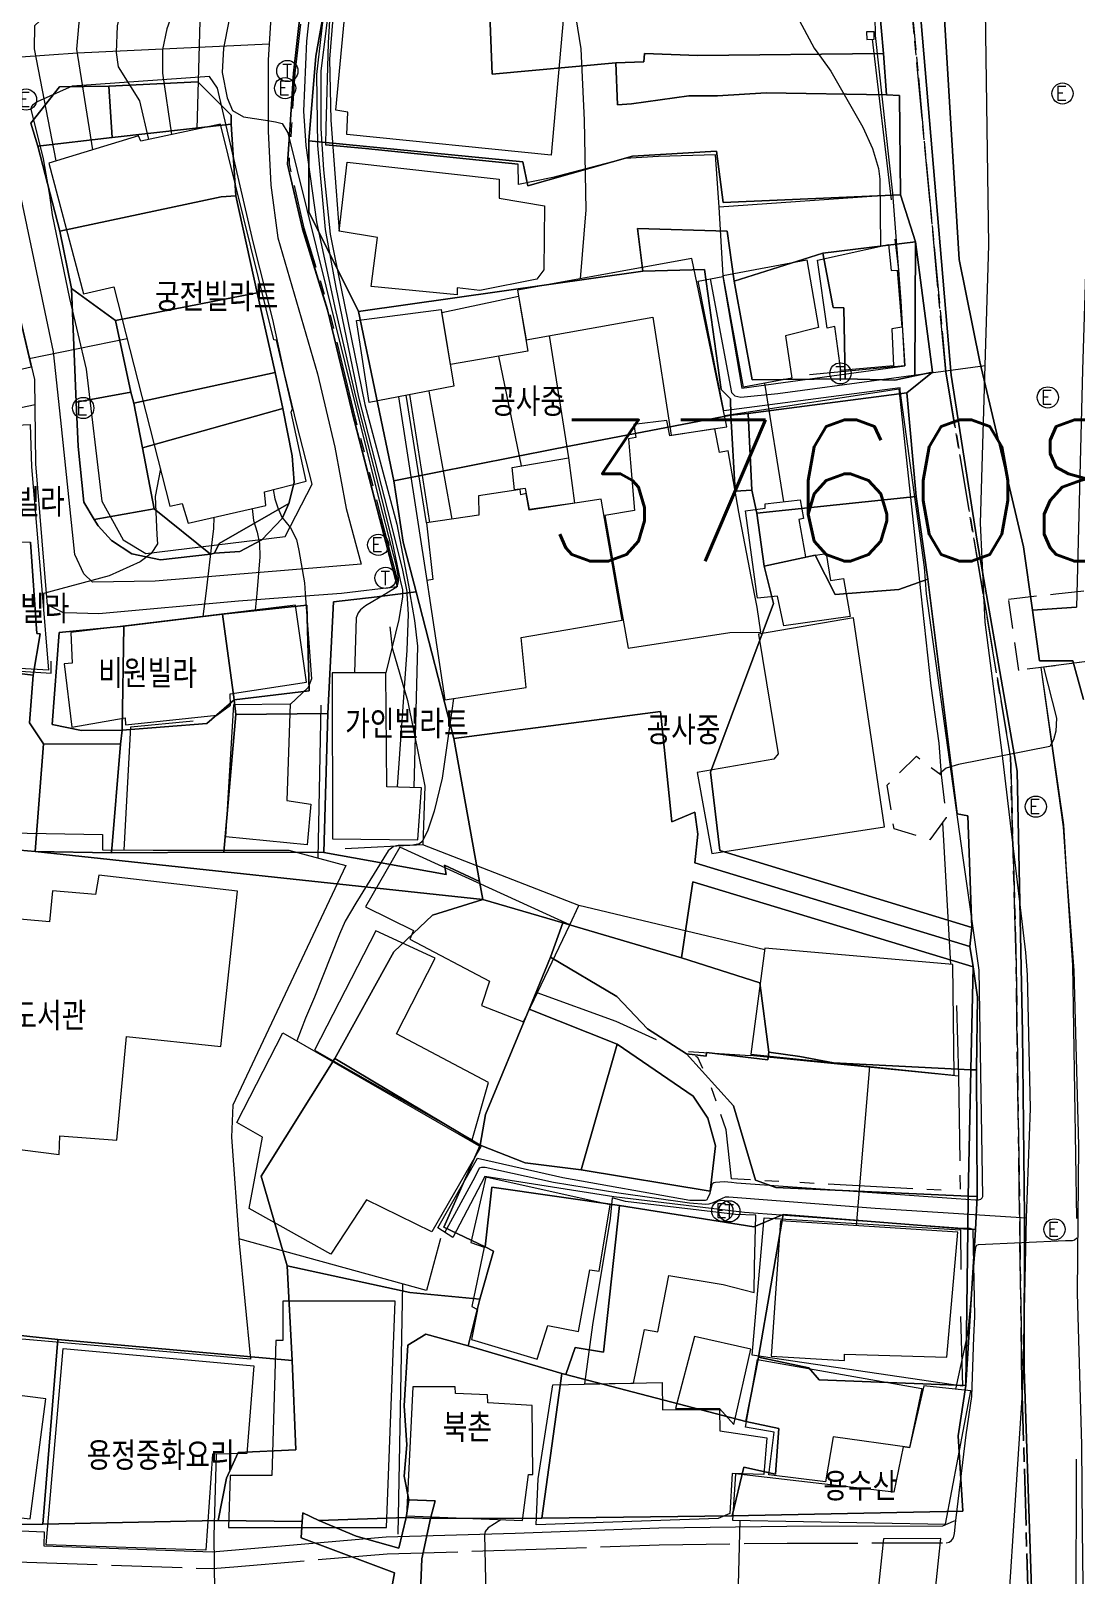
# Model space of a CAD drawing. Header units: feet. Extents: x 197796 to 199821, y 552499 to 555392.
# Drawn here: x 198984.2 to 199058.2, y 553313.8 to 553423 of the extents above; entities that cross this region are included whole.
import ezdxf

# ---------------------------------------------------------------- set-up
doc = ezdxf.new("R2010")
doc.units = ezdxf.units.FT
doc.header["$MEASUREMENT"] = 0
for name, pattern in [('ANYANG1', [11.5, 6, -1, 1, -1.5, 1, -1]), ('ANYANG2', [6, 5, -1]), ('ANYANG3', [3, 2, -1]), ('JEON', [12, 4, -0.5, 1, -0.5, 4, -0.5, 1, -0.5])]:
    doc.linetypes.add(name, pattern=pattern)
for name, color, linetype in [('AA200', 7, 'CONTINUOUS'), ('AAA001', 7, 'CONTINUOUS'), ('AAA002', 7, 'CONTINUOUS'), ('AAA004', 7, 'ANYANG3'), ('AAA008', 7, 'CONTINUOUS'), ('AAC001', 7, 'CONTINUOUS'), ('AAC006', 7, 'ANYANG1'), ('AD002', 7, 'CONTINUOUS'), ('AD0022', 1, 'CONTINUOUS'), ('AE001', 1, 'ANYANG2'), ('AE130', 42, 'CONTINUOUS'), ('AZ0202', 7, 'CONTINUOUS'), ('AZ0203', 7, 'CONTINUOUS'), ('AZ0801', 7, 'CONTINUOUS'), ('CAA001', 7, 'CONTINUOUS'), ('CAA002', 30, 'CONTINUOUS'), ('EA0018', 7, 'JEON'), ('EA0118', 7, 'JEON'), ('wipco_image', 2, 'CONTINUOUS'), ('wipco_지적', 20, 'CONTINUOUS'), ('ZC002', 7, 'CONTINUOUS'), ('ZC500', 7, 'CONTINUOUS'), ('ZC601', 7, 'CONTINUOUS')]:
    doc.layers.add(name, color=color, linetype=linetype)
doc.styles.add('GHS', font='ROMANS', dxfattribs={"bigfont": 'NGSW.shx'})
doc.styles.add('NGSW', font='ROMANS.shx', dxfattribs={"bigfont": 'NGSW.shx'})
picture_1 = doc.add_image_def('image1.jpg', size_in_pixel=(8269, 5907))

# ---------------------------------------------------------------- blocks, each defined once
blk = doc.blocks.new('AZ0203')
at = {"layer": 'AZ0203'}
blk.add_circle((0, 0), 0.75, dxfattribs=at)
at = {"layer": 'AZ0203', "style": 'GHS'}
blk.add_text('T', height=1, dxfattribs=at).set_placement((-0.36, -0.52))
blk = doc.blocks.new('AZ0202')
at = {"layer": 'AZ0202'}
blk.add_circle((0, 0), 0.75, dxfattribs=at)
at = {"layer": 'AZ0202', "style": 'GHS'}
blk.add_text('E', height=1, dxfattribs=at).set_placement((-0.5, -0.48))

msp = doc.modelspace()

# ---------------------------------------------------------------- linework, layer by layer
at = {"layer": 'AA200', "color": 255, "flags": 128}
msp.add_lwpolyline([(199043.93, 553422.96), (199043.39, 553422.95), (199043.4, 553422.42), (199043.92, 553422.43)], close=True, dxfattribs=at)
at = {"layer": 'AAA001', "color": 255, "flags": 128}
for points in [[(199022.02, 553425.11), (199021.06, 553414.24), (199006.59, 553415.68), (199006.68, 553417.28), (199005.82, 553417.41), (199006.66, 553426.44)], [(199017.38, 553412.53), (199017.38, 553411.19), (199020.59, 553410.65), (199020.55, 553406.11), (199020.04, 553405.45), (199016.01, 553404.65), (199014.4, 553404.85), (199014.4, 553404.35), (199008.33, 553404.94), (199008.76, 553408.41), (199006.05, 553408.86), (199006.63, 553413.74)], [(199039.92, 553406.8), (199044.95, 553407.92), (199045.12, 553406.06), (199045.56, 553406.1), (199045.89, 553402.06), (199045.19, 553401.94), (199045.29, 553399.32), (199041.57, 553398.99), (199041.15, 553402.11), (199040.6, 553401.99)], [(199031.01, 553406.91), (199018.69, 553404.68), (199019.3, 553401.17), (199028.25, 553402.77), (199029.56, 553394.41), (199033.5, 553395.02)], [(199039.16, 553406.82), (199039.99, 553402.04), (199037.65, 553401.44), (199038.09, 553398.45), (199034.67, 553397.82), (199033.23, 553405.71)], [(199018.74, 553404.26), (199019.4, 553400.37), (199013.93, 553399.43), (199013.32, 553403.1)], [(198983.31, 553403.26), (198984.25, 553399.24), (198979.7, 553398.2), (198980.1, 553395.86), (198977, 553395.12), (198975.71, 553401.69)], [(199013.28, 553403.32), (199014.18, 553397.88), (199008.17, 553396.74), (199007.29, 553402.53)], [(199022.29, 553392.81), (199022.72, 553389.62), (199019.54, 553389.16), (199019.25, 553390.64), (199018.47, 553390.55), (199018.3, 553392.14)], [(199042.46, 553381.5), (199035.75, 553380.33), (199037.14, 553371.87), (199036.83, 553371.49), (199031.4, 553370.56), (199032.43, 553364.83), (199044.67, 553366.72)], [(198998.6, 553375.36), (199002.58, 553375.41), (199002.34, 553368.57), (199004.04, 553368.32), (199003.78, 553365.44), (198998.03, 553366)], [(199016.12, 553354.06), (199019.1, 553352.91), (199022.38, 553359.78), (199010.35, 553365.28), (199007.93, 553361.04), (199011.31, 553359.38), (199011.05, 553358.77), (199016.69, 553355.8)], [(199015.47, 553344.56), (199016.63, 553348.63), (199010.12, 553352.07), (199012.86, 553357.42), (199008.65, 553359.35), (199004.3, 553350.91)], [(199036.2, 553358.13), (199035.19, 553350.63), (199049.59, 553349.14), (199049.49, 553356.97)], [(199016.09, 553344.08), (199012.61, 553338.05), (199008, 553340.33), (199005.47, 553336.49), (198999.68, 553339.7), (199000.64, 553344.75), (198998.81, 553345.8), (199002.07, 553352.13)], [(199025.24, 553339.98), (199016.44, 553341.93), (199015.38, 553337.31), (199016.31, 553336.98), (199015.45, 553332.77), (199015.84, 553332.57), (199015.43, 553330.44), (199020.07, 553329.05), (199020.83, 553331.44), (199022.99, 553331), (199023.8, 553335.36), (199024.47, 553335.27)], [(199035.44, 553333.77), (199035.45, 553335.64), (199035.56, 553339.23), (199034.11, 553339.28), (199026.33, 553340.2), (199025.39, 553340.47), (199025.24, 553339.01), (199023.98, 553331.49), (199023.42, 553327.3), (199026.89, 553327.36), (199027.68, 553331.15), (199028.61, 553330.98), (199029.4, 553334.98), (199033.25, 553334.34)], [(199049.85, 553338.04), (199037.29, 553338.83), (199036.63, 553329.26), (199041.83, 553328.96), (199041.82, 553329.41), (199049.08, 553329.18)], [(199035.19, 553329.76), (199031.2, 553330.65), (199029.87, 553325.55), (199032.99, 553325.56), (199034, 553324.42)]]:
    msp.add_lwpolyline(points, close=True, dxfattribs=at)
for points in [[(199035.46, 553383.2), (199034.35, 553388.97), (199033.6, 553393.3), (199032.97, 553393.2), (199032.66, 553394.86), (199029.46, 553394.38), (199029.26, 553395.46), (199026.92, 553395.17), (199027.05, 553394.26), (199026.54, 553394.16), (199026.68, 553392.46), (199026.97, 553389.08), (199024.86, 553388.74), (199025.83, 553383.2)], [(199025.77, 553383.2), (199024.6, 553389.89), (199019.51, 553389.11), (199019.3, 553390.29), (199018.91, 553390.21), (199018.87, 553390.58), (199015.93, 553390.12), (199015.94, 553388.77), (199012.23, 553388.21), (199012.69, 553384.21), (199012.26, 553384.14), (199012.4, 553383.2)], [(199035.62, 553383.2), (199034.83, 553389.07), (199036.21, 553389.26), (199036.21, 553389.55), (199038.7, 553389.85), (199038.93, 553388.52), (199038.59, 553388.46), (199039.06, 553385.81), (199040.53, 553386.04), (199040.83, 553384.13), (199041.75, 553384.29), (199041.95, 553383.2)]]:
    msp.add_lwpolyline(points, dxfattribs=at)
at = {"layer": 'AAA001', "color": 255}
for points in [[(199012.4, 553383.2), (199013.54, 553375.69), (199019.29, 553376.57), (199018.93, 553380.1), (199026.1, 553381.33), (199025.77, 553383.2)], [(199025.83, 553383.2), (199026.51, 553379.34), (199033.71, 553380.46), (199035.9, 553380.48), (199035.64, 553382.25), (199035.46, 553383.2)], [(199041.95, 553383.2), (199042.24, 553381.58), (199037.54, 553380.93), (199037.09, 553383.03), (199035.66, 553382.89), (199035.62, 553383.2)]]:
    msp.add_lwpolyline(points, dxfattribs=at)
at = {"layer": 'AAA002', "color": 255, "flags": 128}
for points in [[(198997.65, 553416.43), (198992.02, 553415.21), (198991.85, 553415.59), (198985.51, 553413.67), (198987.96, 553404.41), (198990.1, 553404.92), (198994.07, 553389.4), (198994.95, 553389.59), (198995.36, 553388.2), (199000.86, 553389.45), (199000.77, 553390.41), (199003.73, 553391.17), (199002.65, 553396.04), (199002.75, 553396.28), (199001.62, 553401.15), (199001.43, 553401.17)], [(198987.06, 553380.47), (198987.15, 553378.28), (198986.6, 553378.24), (198987.13, 553373.77), (198990.91, 553374.42), (198990.94, 553373.92), (198997.4, 553374.61), (198998.36, 553375.31), (198998.33, 553376.13), (199003.75, 553376.94), (199002.96, 553382.39)], [(199005.58, 553365.86), (199011.62, 553365.78), (199011.88, 553369.47), (199009.43, 553369.55), (199009.35, 553377.61), (199005.56, 553377.61)]]:
    msp.add_lwpolyline(points, close=True, dxfattribs=at)
msp.add_lwpolyline([(198978.62, 553383.21), (198978.83, 553391.24), (198978.66, 553394.91), (198984.19, 553395.17), (198984.28, 553392.17), (198985.03, 553383.21)], dxfattribs=at)
at = {"layer": 'AAA002', "color": 255}
msp.add_lwpolyline([(198985.03, 553383.21), (198985.48, 553377.79), (198981.79, 553378), (198981.76, 553378.5), (198978.79, 553378.38), (198978.6, 553382.43), (198978.62, 553383.21)], dxfattribs=at)
at = {"layer": 'AAA004', "color": 255}
for points in [[(199059.12, 553383.2), (199059.71, 553378.49), (199054.17, 553377.78), (199053.44, 553382.81), (199056.79, 553383.2)], [(199056.79, 553383.2), (199059.09, 553383.45), (199059.12, 553383.2)]]:
    msp.add_lwpolyline(points, dxfattribs=at)
at = {"layer": 'AAA004', "color": 255, "flags": 128}
msp.add_lwpolyline([(199048.67, 553370.38), (199049.03, 553367.37), (199047.88, 553365.8), (199045.34, 553366.56), (199044.84, 553369.65), (199046.92, 553371.71)], close=True, dxfattribs=at)
at = {"layer": 'AAA008', "color": 255, "flags": 128}
for points in [[(198998.87, 553362.15), (198989.04, 553363.29), (198988.81, 553361.92), (198985.76, 553362.18), (198985.55, 553359.98), (198979.74, 553360.5), (198979.71, 553361.9), (198976.63, 553362.17), (198976.39, 553361.35), (198975.97, 553361.34), (198975.58, 553357.49), (198972.2, 553357.72), (198970.88, 553346.53), (198974.46, 553346.32), (198974.34, 553345.05), (198986.23, 553343.54), (198986.28, 553344.85), (198990.32, 553344.54), (198991.01, 553351.87), (198997.68, 553351.17)], [(199009.41, 553317.15), (199010.02, 553333.15), (199002.08, 553333.16), (199002.06, 553330.36), (199001.58, 553330.36), (199001.3, 553320.83), (198998.33, 553320.81), (198998.23, 553317.15)], [(198986.51, 553329.8), (199000.02, 553328.57), (198999.53, 553322.38), (198997.09, 553322.32), (198996.61, 553315.54), (198985.32, 553315.91)], [(199047.31, 553326.98), (199046.42, 553322.79), (199041.03, 553323.56), (199040.48, 553320.38), (199036.46, 553320.86), (199036.84, 553323.88), (199034.82, 553324.23), (199035.68, 553329.02)], [(198972.46, 553327.88), (198971.21, 553318.24), (198978.07, 553317.36), (198978.23, 553318.41), (198984.18, 553317.75), (198985.28, 553326.25)], [(199021.17, 553327.24), (199028.93, 553327.4), (199028.94, 553325.47), (199032.99, 553325.48), (199033.01, 553323.98), (199036.34, 553323.49), (199036.12, 553320.89), (199033.87, 553320.97), (199033.71, 553318.12), (199032.89, 553317.77), (199020.01, 553317.33), (199020.15, 553320.59)], [(199019.04, 553317.63), (199019.45, 553320.9), (199019.76, 553320.9), (199019.73, 553325.77), (199016.57, 553325.95), (199016.56, 553326.52), (199014.28, 553326.63), (199014.26, 553327.09), (199011.27, 553327.09), (199010.83, 553317.96)], [(199050.78, 553326.82), (199047.45, 553327.16), (199046.43, 553322.78), (199045.97, 553322.85), (199045.33, 553319.65), (199034.12, 553320.94), (199033.89, 553317.65), (199048.98, 553317.37)]]:
    msp.add_lwpolyline(points, close=True, dxfattribs=at)
at = {"layer": 'AAC001', "color": 255, "flags": 128}
for points in [[(199027.79, 553428.03), (199022.98, 553427.91), (199021.29, 553427.87), (199017.95, 553427.83), (199013.52, 553427.81), (199006.28, 553427.75), (199005.61, 553427.75), (199005.27, 553422.18), (199005.12, 553416.18), (199005.09, 553414.96)], [(199043.79, 553422.43), (199045.14, 553411.07)], [(199045.1, 553411.39), (199032.96, 553410.56), (199032.69, 553414.25), (199028.66, 553414.13), (199026.31, 553414), (199021.18, 553412.66), (199018.74, 553412.15), (199018.72, 553413.6), (199007.93, 553414.71), (199005.09, 553414.96)], [(199033.23, 553405.71), (199032.96, 553410.56)], [(199045.39, 553408.29), (199045.64, 553406.12), (199046.09, 553399.32), (199039.34, 553398.69)], [(199033.33, 553395.82), (199045.67, 553397.69), (199047.24, 553383.2)], [(198976.96, 553395), (198984.54, 553396.6)], [(199009.64, 553380.87), (199009.81, 553379.38), (199010.9, 553375.65), (199012.13, 553369.59), (199011.98, 553365.43), (199006.48, 553365.15)], [(198977.98, 553378.07), (198975.94, 553369.22), (198974.62, 553366.42), (198989.3, 553366.16), (198989.31, 553365.08), (198992.89, 553365.05), (198993.55, 553365.05), (198997.12, 553365.07), (199002.5, 553365.05), (199006.52, 553363.97), (198998.53, 553347.03), (198998.44, 553344.76), (198998.97, 553337.26), (198999.77, 553329.05), (198971.99, 553331.48)], [(199004.58, 553364.5), (199004.78, 553375.31)], [(198990.84, 553365.07), (198991.3, 553373.78), (198995.72, 553374.22)], [(199036.18, 553358), (199023.01, 553361.15), (199011.98, 553365.43)], [(199022.38, 553359.78), (199023.01, 553361.15)], [(199028.51, 553351.64), (199025.66, 553352.93), (199020.08, 553354.97)], [(199049.75, 553354.06), (199049.89, 553349.07), (199035.14, 553350.53)], [(199030.79, 553350.81), (199035.14, 553350.53)], [(199050.05, 553332.07), (199050.19, 553327.15), (199035.28, 553329.34), (199036.13, 553339.04), (199050.04, 553338.2), (199050.07, 553335.4)], [(199013.24, 553337.59), (199012.24, 553333.91), (198998.95, 553337.57)], [(199010.53, 553334.38), (199010.21, 553316.66)]]:
    msp.add_lwpolyline(points, dxfattribs=at)
at = {"layer": 'AAC001', "color": 255}
for points in [[(198977.9, 553383.21), (198977.98, 553378.07), (198985.67, 553377.58), (198985.67, 553378.42)], [(199047.24, 553383.2), (199047.95, 553376.68), (199048.51, 553372.64), (199048.67, 553370.38)], [(199075.19, 553200.71), (199073.11, 553209.99), (199070.62, 553220.25), (199068.19, 553231.14), (199065.72, 553240.75), (199063.19, 553250.35), (199061.04, 553259.06), (199058.8, 553267.82), (199058.74, 553269.88), (199058.72, 553275.41), (199058.7, 553284.33), (199058.66, 553292.66), (199058.62, 553301.35), (199058.77, 553309.29), (199058.67, 553316.98), (199058.63, 553322.99), (199058.31, 553333.73), (199058.41, 553344.16), (199058.09, 553356.55), (199057.55, 553363.65), (199057.35, 553366.86), (199055.75, 553377.98)]]:
    msp.add_lwpolyline(points, dxfattribs=at)
at = {"layer": 'AAC006', "color": 255, "flags": 128}
for points in [[(199010.23, 553384.03), (199009.06, 553388.51), (199007.07, 553396.19), (199005.35, 553403.31), (199003.59, 553409.06), (199002.53, 553413.61), (199002.54, 553413.96), (199002.71, 553416.37), (199002.95, 553420.03), (199003.44, 553424.42), (199003.62, 553426.26), (199005.28, 553430.44), (199007.4, 553436.35), (199007.42, 553436.67), (199007.46, 553437.9), (199007.54, 553441.07), (199007.61, 553443.84), (199007.5, 553449.22), (199007.1, 553449.65), (199005.97, 553450.73), (199003.35, 553453.21), (199002.44, 553454.21), (199001.33, 553455.54), (198999.8, 553457.59), (198998.64, 553459.43), (198998.12, 553460.57), (198997.48, 553462.14), (198996.46, 553465.32), (198996.17, 553466.74), (198996.05, 553468.53), (198995.66, 553470.63), (198995.33, 553472.02), (198994.65, 553474.29), (198992.95, 553477.99), (198992.9, 553478.45), (198992.68, 553479.22), (198992.59, 553479.56), (198992.56, 553480.11), (198992.37, 553482.2), (198992.39, 553482.87), (198992.5, 553484.69), (198992.64, 553487.22), (198992.94, 553490.91), (198994.03, 553498.97), (198994.26, 553498.95), (198999.12, 553498.38), (199003.74, 553497.6)], [(199049.89, 553349.07), (199050.02, 553340.93), (199033.83, 553341.8), (199033.45, 553345.27), (199032.31, 553348.52), (199031.44, 553350.39), (199030.79, 553350.81)]]:
    msp.add_lwpolyline(points, dxfattribs=at)
at = {"layer": 'AD002', "color": 255, "flags": 128}
for points in [[(199051.7, 553383.2), (199051.46, 553388.19), (199051.79, 553399.34), (199052.04, 553407.86), (199051.75, 553427.79), (199052.33, 553450.33), (199052.52, 553465.67), (199053.77, 553478.11), (199054.37, 553483.19), (199055.98, 553492.18), (199057.04, 553507.15), (199057.33, 553523.87), (199058.05, 553543.61)], [(199001.23, 553424), (199001.03, 553420.94), (199001.03, 553415.92), (199001.23, 553412.11), (199001.71, 553408.37), (199004.53, 553398.75), (199005.74, 553393.58), (199006.54, 553389.24), (199007.61, 553385.3), (198993.02, 553384.09), (198988.6, 553384.03), (198987.99, 553384.62), (198987.34, 553385.97), (198986.35, 553395.47), (198985.83, 553400.31), (198981.56, 553420.53), (198981.15, 553423.57)], [(198954.58, 553400.67), (198954.59, 553404.26), (198954.59, 553418.02), (198955.16, 553419.26), (198956.08, 553419.87), (198965.37, 553420.96), (198977.48, 553420.75), (198987.54, 553421.47), (199001.11, 553422.1)], [(199032.32, 553405.48), (199033.83, 553397.43), (199034.07, 553397.21), (199034.5, 553397.11), (199037.12, 553397.36), (199051.79, 553399.34)]]:
    msp.add_lwpolyline(points, dxfattribs=at)
at = {"layer": 'AD002', "color": 255}
for points in [[(199050.11, 553199.61), (199049.16, 553210.54), (199047.9, 553219.91), (199046.65, 553231.99), (199046.17, 553240.65), (199046.22, 553245.29), (199046.26, 553248.68), (199047.3, 553257.23), (199048.59, 553267.41), (199049.63, 553274.92), (199051.27, 553281.86), (199052.04, 553287.64), (199052.92, 553303.51), (199054.44, 553327.05), (199054.72, 553339.04), (199054.99, 553346.79), (199054.79, 553356.23), (199054.66, 553357.83), (199053, 553371.95), (199051.79, 553381.18), (199051.7, 553383.2)], [(199013.54, 553338.02), (199015.68, 553341.95), (199015.98, 553342.58), (199016.16, 553342.64), (199016.4, 553342.63), (199021.23, 553341.57), (199025.86, 553340.82), (199030.86, 553340.11), (199032, 553340.02), (199032.24, 553340.04), (199032.39, 553340.08), (199032.48, 553340.11), (199033.18, 553340.44), (199033.4, 553340.53), (199033.64, 553340.54), (199044, 553339.73), (199054.72, 553339.04)]]:
    msp.add_lwpolyline(points, dxfattribs=at)
at = {"layer": 'AD0022', "color": 255, "flags": 128}
for points in [[(199047.63, 553383.2), (199047.49, 553385.09), (199045.78, 553397.58), (199045.78, 553397.77), (199033.28, 553396.15), (199031.47, 553405.31), (199033.22, 553405.65), (199034.57, 553397.75), (199046.1, 553399.32), (199045.84, 553403.9), (199045.24, 553411.53), (199044.03, 553422.69), (199043.92, 553428.18)], [(199003.29, 553424.44), (199002.8, 553420.04), (199002.56, 553416.38), (199002.39, 553413.98), (199002.38, 553413.6), (199003.44, 553409.02), (199005.2, 553403.28), (199006.93, 553396.15), (199008.91, 553388.47), (199010.17, 553383.7), (199006.21, 553383.21)], [(198984.25, 553417.39), (198985.11, 553413.98), (198985.54, 553411.41), (198985.75, 553410), (198986.97, 553404.08), (198988.15, 553399.08), (198989.26, 553389.76), (198990.76, 553387.02), (198992.38, 553386.05), (199002.24, 553387.24), (199004.14, 553390.95), (199003.05, 553395.18), (199002.18, 553398.79), (199001.37, 553402.6), (198999.97, 553408.09), (198997.44, 553418.97), (198996.88, 553419.8), (198987.16, 553419.11), (198984.68, 553418), (198984.48, 553417.87), (198984.35, 553417.77), (198984.27, 553417.66), (198984.24, 553417.5), (198984.25, 553417.39)], [(198985.34, 553383.21), (198984.58, 553392.4), (198984.52, 553398.35), (198983.36, 553403.28), (198981.93, 553410.21), (198980.25, 553416.92), (198980.1, 553417.49), (198979.87, 553418), (198979.68, 553418.24), (198979.33, 553418.53), (198979.02, 553418.72), (198978.62, 553418.9), (198978.25, 553418.95), (198972.06, 553419), (198964.71, 553418.91), (198959.53, 553417.9), (198957.27, 553417.42), (198956.91, 553417.02), (198957.49, 553405.2), (198957.79, 553400.3), (198958.48, 553396.54), (198958.88, 553393.89), (198959.1, 553383.21)]]:
    msp.add_lwpolyline(points, dxfattribs=at)
at = {"layer": 'AD0022', "color": 255}
for points in [[(198968.32, 553317.56), (198985.18, 553316.84), (198985.16, 553315.85), (198997.07, 553315.43), (199009.38, 553316.47), (199018.52, 553316.75), (199028.69, 553317.12), (199037.75, 553317.24), (199048.78, 553317.25), (199049.55, 553317.58), (199049.7, 553317.63), (199050.45, 553323.7), (199050.84, 553326.42), (199050.99, 553330.61), (199051.05, 553332.08), (199050.93, 553338.23), (199050.73, 553338.29), (199050.19, 553338.29), (199034.76, 553339.43), (199025.49, 553340.53), (199016.37, 553341.97), (199014.1, 553337.65), (199013.03, 553338.35), (199015.84, 553343.26), (199021.89, 553341.91), (199030.87, 553340.29), (199031.98, 553340.3), (199032.05, 553340.32), (199032.11, 553340.35), (199032.16, 553340.43), (199032.31, 553340.79), (199032.45, 553341.4), (199032.5, 553341.49), (199032.58, 553341.55), (199032.69, 553341.58), (199033.32, 553341.61), (199033.82, 553341.57), (199034.18, 553341.53), (199049.73, 553340.41), (199051.1, 553340.32), (199051.32, 553340.33), (199051.47, 553340.36), (199051.57, 553340.46), (199051.63, 553340.55), (199051.37, 553356.57), (199050.21, 553364.69), (199047.63, 553383.2)], [(199006.21, 553383.21), (199003.01, 553382.99), (198998.92, 553382.67), (198989.04, 553381.79), (198987.49, 553381.83), (198986.54, 553381.86), (198985.4, 553382.41), (198985.34, 553383.21)], [(199059.71, 553378.49), (199055.73, 553377.98), (199057.3, 553366.7), (199057.96, 553356.93), (199058.25, 553339)], [(199058.23, 553321.97), (199058.21, 553310.65), (199058.3, 553301.06)]]:
    msp.add_lwpolyline(points, dxfattribs=at)
at = {"layer": 'AE001', "color": 255}
msp.add_lwpolyline([(198934.17, 553317.54), (198934.4, 553316.57), (198934.76, 553315.5), (198934.88, 553315.33), (198934.99, 553315.27), (198952.13, 553315.69), (198957.9, 553315.73), (198968.23, 553315.36), (198983.29, 553314.72), (198983.94, 553314.69), (198997.1, 553314.23), (198998.6, 553314.36), (199009.45, 553315.28), (199018.56, 553315.55), (199028.72, 553315.92), (199037.76, 553316.04), (199049.03, 553316.05), (199049.23, 553316.11), (199049.41, 553316.22), (199049.54, 553316.42), (199049.62, 553316.72), (199049.7, 553317.63)], dxfattribs=at)
at = {"layer": 'AE130', "color": 255, "flags": 128}
msp.add_lwpolyline([(199048.65, 553316.36), (199044.58, 553316.34), (199042.3, 553294.61), (199046.31, 553294.13)], close=True, dxfattribs=at)
at = {"layer": 'AZ0801', "color": 255, "flags": 128}
for points in [[(199010.17, 553383.88), (199010.17, 553383.87), (199008.96, 553388.48), (199006.98, 553396.16), (199005.25, 553403.29), (199003.49, 553409.03), (199002.43, 553413.6), (199002.44, 553413.97), (199002.61, 553416.37), (199002.85, 553420.03), (199003.34, 553424.43)], [(199005.09, 553414.96), (199007.93, 553414.71), (199018.72, 553413.6)], [(199012.47, 553388.25), (199011.07, 553397.29)]]:
    msp.add_lwpolyline(points, dxfattribs=at)
at = {"layer": 'CAA001', "color": 255, "flags": 128}
for points, elevation in [([(198993, 553447.7), (198993.29, 553445.84), (198993.19, 553441.31), (198992.96, 553439.28), (198992.65, 553437.98), (198989.56, 553431.99), (198986.62, 553424.9), (198986.03, 553424.17), (198984.87, 553423.74), (198984.5, 553423.37), (198984.47, 553421.74), (198985.99, 553413.82)], 55), ([(198998.24, 553423.71), (198997.87, 553421.8), (198997.78, 553420.08), (198998.12, 553418.29), (198998.5, 553417.4), (198999.28, 553416.95), (199000.84, 553416.7), (199001.56, 553416.59), (199002.03, 553416.46), (199002.43, 553415.81), (199007.12, 553396.88), (199008.93, 553389.64), (199009.72, 553386.62), (199010.08, 553385.15), (199010.23, 553384.35), (199010.23, 553384.04), (199010.16, 553383.77), (199010.04, 553383.61), (199009.36, 553383.2)], 50), ([(198991.04, 553401.23), (198984.11, 553399.83)], 55), ([(199012.23, 553388.21), (199010.81, 553397.24)], 45), ([(199055.91, 553378), (199056.83, 553374.39), (199056.79, 553373.48), (199056.62, 553372.86), (199056.37, 553372.4), (199049.9, 553371.11), (199049.03, 553370.87), (199048.56, 553370.47)], 40), ([(199048.76, 553367), (199049.33, 553356.98)], 40), ([(199043.6, 553349.76), (199042.66, 553338.49)], 40), ([(199017.49, 553317.69), (199016.61, 553317.11), (199016.4, 553316.85), (199016.35, 553316.64), (199016.48, 553310.21)], 40)]:
    msp.add_lwpolyline(points, dxfattribs=dict(at, elevation=elevation))
at = {"layer": 'CAA001', "color": 255, "elevation": 50}
msp.add_lwpolyline([(199009.36, 553383.2), (199007.93, 553382.35), (199007.57, 553382.06), (199007.39, 553381.84), (199007.25, 553381.5), (199007.14, 553377.61)], dxfattribs=at)
at = {"layer": 'CAA002', "color": 255, "flags": 128}
for points, elevation in [([(199001.34, 553485.35), (199002.93, 553478.16), (199003.72, 553474), (199005.6, 553467.17), (199006.24, 553464.84), (199008.47, 553454.22), (199008.58, 553452.94), (199008.58, 553451.99), (199008.35, 553448.6), (199008.17, 553441.13), (199007.69, 553435.04), (199007.39, 553433.25), (199005.6, 553427.28), (199005.48, 553426.09), (199004.76, 553420.18), (199004.76, 553416.12), (199004.94, 553413.19), (199005.42, 553408.65), (199005.72, 553407.1), (199007.87, 553396.59), (199010.14, 553388.12), (199011.03, 553383.43), (199011.07, 553383.2)], 47), ([(198999.84, 553471.71), (199007.19, 553451.04), (199007.9, 553449.36), (199008.04, 553448.45), (199007.98, 553445.35), (199007.52, 553437.24), (199007.36, 553435.4), (199005.41, 553429.19), (199004.32, 553426.5), (199004.08, 553425.35), (199003.74, 553422.3), (199003.54, 553417.35), (199003.69, 553414.92), (199004.45, 553409.51), (199005.74, 553403.44), (199007.21, 553397.16), (199008.7, 553391.37), (199009.78, 553386.99), (199010.38, 553384.16), (199010.53, 553383.48), (199010.53, 553383.2)], 49), ([(199002.34, 553472), (199007.99, 553451.46), (199008.23, 553449.13), (199008.13, 553444.85), (199007.97, 553441.16), (199007.71, 553437.25), (199007.48, 553435.14), (199007.01, 553433.09), (199005.71, 553428.57), (199005.33, 553427.22), (199005.15, 553426.14), (199004.45, 553419.94), (199004.53, 553414.92), (199005.06, 553408.98), (199005.82, 553404.87), (199007.42, 553397.1), (199009.48, 553389.11), (199010.51, 553384.99), (199010.84, 553383.35), (199010.85, 553383.2)], 48), ([(199043.54, 553449.71), (199043.39, 553434.93), (199043.19, 553434.92), (199041.23, 553434.83), (199039.67, 553434.65), (199039.19, 553434.53), (199038.8, 553434.38), (199038.07, 553433.9), (199037.61, 553433.54), (199037.23, 553432.98), (199037.01, 553432.19), (199036.96, 553431.17), (199037.02, 553427.37), (199037.19, 553426.58), (199037.74, 553425.44), (199039.68, 553421.81), (199040.19, 553421.1), (199040.86, 553420.18), (199043.13, 553416.2), (199043.81, 553414.69), (199044.23, 553413.29), (199044.33, 553412.53), (199044.38, 553407.79)], 41), ([(198997.68, 553448.18), (198998.78, 553445.35), (198999.42, 553442.79), (198999.64, 553440.99), (198999.54, 553438.81), (198997.62, 553430.44), (198996.75, 553426.78), (198996.22, 553424.58), (198995.97, 553416.07)], 51), ([(198995.37, 553447.27), (198995.21, 553444.73), (198993.08, 553437.23), (198992.18, 553432.6), (198991.92, 553431.14), (198991.29, 553429.21), (198989.9, 553426.67), (198988.57, 553424.94), (198988.01, 553424.46), (198987.62, 553423.58), (198987.46, 553421.73), (198988.59, 553414.6)], 54), ([(198996.25, 553447.37), (198996.04, 553440.95), (198995.72, 553436.62), (198995.14, 553433.94), (198993.72, 553429.79), (198992.53, 553427.01), (198990.53, 553424.21), (198990.33, 553423.39), (198990.27, 553421.49), (198990.42, 553420.48), (198991.92, 553418.07), (198992.55, 553415.33)], 53), ([(198996.68, 553447.42), (198997.39, 553446.38), (198998.16, 553444.83), (198998.48, 553443.13), (198998.46, 553440.32), (198998.07, 553436.59), (198997.33, 553432.81), (198994.42, 553424.75), (198993.86, 553423.16), (198993.54, 553421.7), (198993.54, 553420.03), (198994.19, 553415.68)], 52), ([(199015.19, 553434.92), (199018.9, 553430.15), (199021.26, 553427.22), (199022.17, 553425.96), (199022.6, 553424.99), (199022.82, 553423.95), (199023.16, 553421.75), (199023.41, 553416.7), (199023.51, 553410.36), (199023.12, 553405.48)], 42), ([(199005.61, 553423.92), (199005.37, 553421.03), (199005.46, 553416.7), (199005.84, 553411.67), (199006.05, 553408.86)], 46), ([(199020.93, 553401.46), (199022.29, 553392.81)], 42), ([(199017.34, 553400.02), (199018.93, 553392.25)], 43), ([(199012.4, 553397.54), (199014.04, 553388.48)], 44), ([(199036.16, 553398.09), (199037.51, 553389.71)], 41), ([(199010.25, 553397.13), (199012.26, 553384.14)], 46), ([(198993.4, 553392.03), (198993.03, 553390.09), (198993.14, 553387.38), (198993.19, 553386.74), (198992.74, 553386.05), (198991.98, 553385.45), (198989.77, 553384.47), (198985.12, 553383.21)], 54), ([(199001.39, 553390.57), (199001.5, 553389.92), (199001.71, 553389.27), (199002, 553388.63), (199002.62, 553387.86), (199003.03, 553387.05), (199003.21, 553386.26), (199003.6, 553383.98), (199003.66, 553383.21)], 51), ([(198997.18, 553388.61), (198997.17, 553387.82), (198997.07, 553387.03), (198996.61, 553383.21)], 53), ([(198999.89, 553389.23), (198999.99, 553388.39), (199000.26, 553387.56), (199000.42, 553386.76), (199000.45, 553385.81), (199000.22, 553383.21)], 52), ([(199014.14, 553375.78), (199014.04, 553374.94), (199013.35, 553370.16), (199012.78, 553367.82), (199012.3, 553366.41), (199011.93, 553365.68), (199011.75, 553365.5), (199011.26, 553365.42), (199010.24, 553365.38), (199009.91, 553365.31), (199009.53, 553365.02), (199007.24, 553361.31), (199006.48, 553360.04), (199006.07, 553359.12), (199004.31, 553354.66), (199003.67, 553353.18), (199003.06, 553351.56)], 46), ([(198997.35, 553322.33), (198997.18, 553316.55), (198997.35, 553302.65), (198997.38, 553301.53), (198997.5, 553300.04), (198997.63, 553296.21)], 41), ([(199034.41, 553317.64), (199034.22, 553310.36), (199034.12, 553309.82), (199033.97, 553308.9), (199032.71, 553301.08), (199032.47, 553300.47), (199032.12, 553299.95), (199031.69, 553299.57), (199030.2, 553298.6), (199029.93, 553298.36), (199029.43, 553297.83), (199029.09, 553297.27), (199028.88, 553296.66), (199028.85, 553296), (199028.86, 553294.3)], 39)]:
    msp.add_lwpolyline(points, dxfattribs=dict(at, elevation=elevation))
at = {"layer": 'CAA002', "color": 255}
for points, elevation in [([(198985.12, 553383.21), (198985.12, 553382.16)], 54), ([(198996.61, 553383.21), (198996.41, 553381.6)], 53), ([(199000.22, 553383.21), (199000.12, 553382.05)], 52), ([(199003.66, 553383.21), (199004.09, 553377.18), (199003.86, 553376.57), (199002.58, 553375.36)], 51), ([(199010.53, 553383.2), (199010.53, 553382.99), (199010.29, 553381.39), (199009.35, 553377.61)], 49), ([(199010.85, 553383.2), (199010.95, 553381.76), (199010.85, 553379.22), (199010.16, 553369.53)], 48), ([(199011.07, 553383.2), (199011.39, 553381.31), (199011.59, 553379.5), (199011.33, 553369.49)], 47), ([(199058.27, 553337.62), (199058.1, 553337.48), (199057.94, 553337.42), (199057.48, 553337.42), (199051.28, 553337.14), (199051.16, 553337.1), (199051.09, 553336.95), (199051.03, 553336.46), (199050.79, 553333.53), (199050.56, 553330.96), (199049.69, 553326.93)], 39)]:
    msp.add_lwpolyline(points, dxfattribs=dict(at, elevation=elevation))
at = {"layer": 'EA0018', "color": 255}
for points in [[(199073.48, 553532.69), (199073.99, 553505.26), (199073.9, 553485.35), (199071.18, 553485.42), (199066.83, 553485.64), (199066.13, 553485.52), (199060.95, 553485.56), (199056.96, 553485.59), (199055.52, 553485.47), (199054.26, 553484.92), (199050.51, 553485.11), (199048.34, 553483.05), (199046.67, 553480.29), (199045.73, 553478.01), (199045.44, 553475.93), (199045.67, 553447.04), (199046.5, 553425.67), (199049, 553398.89), (199051.64, 553383.2)], [(199051.64, 553383.2), (199053.57, 553371.68), (199053.96, 553358.09), (199054.39, 553327.29), (199055.02, 553305.29), (199053.61, 553287.69), (199052.52, 553274.38), (199050.29, 553270.98), (199049.75, 553261.08), (199048.87, 553247.32), (199053.4, 553220.41), (199054.14, 553215.92), (199054.79, 553201.4), (199054.89, 553198.92), (199055.14, 553193.27), (199055.42, 553183.34), (199053.03, 553173.56), (199052.52, 553122.82)]]:
    msp.add_lwpolyline(points, dxfattribs=at)
at = {"layer": 'EA0118', "color": 255}
for points in [[(199051.64, 553383.2), (199049, 553398.89), (199046.5, 553425.67), (199045.67, 553447.04), (199045.44, 553475.93), (199045.73, 553478.01), (199046.67, 553480.29), (199048.34, 553483.05), (199050.51, 553485.11), (199054.26, 553484.92), (199055.52, 553485.47), (199056.96, 553485.59), (199060.95, 553485.56), (199066.13, 553485.52), (199066.83, 553485.64), (199071.18, 553485.42), (199073.9, 553485.35), (199073.99, 553505.26), (199073.48, 553532.69)], [(199054.79, 553201.4), (199054.14, 553215.92), (199053.4, 553220.41), (199048.87, 553247.32), (199049.75, 553261.08), (199050.29, 553270.98), (199052.52, 553274.38), (199053.61, 553287.69), (199055.02, 553305.29), (199054.39, 553327.29), (199053.96, 553358.09), (199053.57, 553371.68), (199051.64, 553383.2)]]:
    msp.add_lwpolyline(points, dxfattribs=at)
at = {"layer": 'wipco_지적', "color": 20}
for points in [[(199059.25, 553499.12), (199054.26, 553485.16), (199051.54, 553485.69), (199047.64, 553482.3), (199046.56, 553479.49), (199046.29, 553477.64), (199046, 553471.64), (199046.47, 553454.88), (199047, 553430.01), (199047.16, 553424.73), (199049.39, 553398.66), (199051.21, 553386.92), (199054.06, 553370.65), (199054.42, 553352.14), (199054.56, 553339.12), (199054.54, 553328.37), (199055.3, 553305.76)], [(199048.5, 553430.53), (199049.31, 553417.23), (199049.94, 553406.85), (199051.41, 553399.6), (199054.5, 553386.52), (199055.14, 553382.04), (199055.14, 553382.04), (199055.62, 553378.46), (199057.98, 553378.46), (199058.75, 553375.73)], [(199005.81, 553429.15), (199004.41, 553421.24), (199003.92, 553415.24), (199003.92, 553410.23), (199007.43, 553403.17), (199009.93, 553391.18), (199010.59, 553386.85), (199011.51, 553383.34), (199008.92, 553383.01), (199008.75, 553382.98), (199005.66, 553382.62), (199005.25, 553374.73), (198998.73, 553374.66), (198998.62, 553375.69), (199003.93, 553376.34), (199003.77, 553382.39), (198997.8, 553381.75), (198990.81, 553380.91), (198986.24, 553380.46), (198985.75, 553373.96), (198987.82, 553373.53), (198990.69, 553373.54), (198990.57, 553372.56), (198985.13, 553372.58), (198984.13, 553374.07), (198984.39, 553377.45), (198984.88, 553380.37), (198984.65, 553380.39), (198984.21, 553386.84)], [(199011.72, 553310.25), (199011.9, 553314.93), (199012.52, 553317.77), (199020.4, 553317.81), (199033.88, 553317.97), (199050.21, 553318.29), (199050.21, 553318.29), (199049.87, 553323.63), (199050.42, 553327.18), (199051.11, 553338.22), (199051.21, 553340.55), (199051.18, 553349.51), (199051.24, 553354.65), (199050.93, 553356.81), (199050.69, 553358.25), (199050.83, 553359.6), (199050.56, 553367.48), (199049.81, 553367.62), (199047.73, 553384.23), (199046.91, 553390.09), (199046.23, 553397.42), (199048.05, 553398.88), (199046.86, 553408.1), (199045.8, 553411.42), (199045.73, 553418.45), (199044.8, 553418.5), (199044.6, 553421.41), (199043.93, 553428.81)], [(199055.3, 553305.76), (199054.54, 553328.37), (199054.56, 553339.12), (199054.42, 553352.14), (199054.06, 553370.65), (199051.21, 553386.92), (199049.39, 553398.66), (199047.16, 553424.73)], [(199058.75, 553375.73), (199057.98, 553378.46), (199055.62, 553378.46), (199055.14, 553382.04), (199058.26, 553382.25)], [(198974.19, 553365.85), (198984.53, 553364.97), (198984.53, 553364.97), (199016.22, 553361.58), (199012.67, 553360.45), (199009.92, 553357.86), (199005.76, 553350.32), (199000.54, 553342), (199002.37, 553335.66), (199002.73, 553328.95), (198986.15, 553330.44), (198972.92, 553331.86)]]:
    msp.add_lwpolyline(points, dxfattribs=at)
for points in [[(199054.26, 553485.16), (199056.46, 553486.04), (199057.58, 553486.05), (199061.58, 553485.88), (199060.69, 553460.93), (199060.06, 553442), (199059.45, 553424.08), (199058.68, 553399.02), (199058.26, 553382.25), (199055.14, 553382.04), (199054.5, 553386.52), (199051.41, 553399.6), (199049.94, 553406.85), (199049.31, 553417.23), (199048.5, 553430.53), (199048.26, 553441.4), (199047.71, 553467.02), (199047.5, 553477.46), (199048.32, 553480.62), (199051.88, 553484.12), (199054.26, 553485.16)], [(199005.81, 553429.15), (199016.58, 553427.8), (199016.88, 553419.96), (199025.63, 553420.76), (199025.75, 553417.8), (199026.75, 553417.85), (199030.82, 553418.43), (199032.83, 553418.42), (199036.28, 553418.65), (199044.8, 553418.5), (199045.73, 553418.45), (199045.8, 553411.42), (199033.24, 553410.88), (199032.76, 553414.5), (199026.82, 553414.15), (199019.42, 553412.05), (199019.06, 553413.75), (199003.92, 553415.24), (199004.41, 553421.24), (199005.81, 553429.15)], [(199028.98, 553428.19), (199036.06, 553428.49), (199043.93, 553428.81), (199044.6, 553421.41), (199031.45, 553421.29), (199027.66, 553421.41), (199027.62, 553420.82), (199025.63, 553420.76), (199016.88, 553419.96), (199016.58, 553427.8), (199016.88, 553427.72), (199020.93, 553427.87), (199025.98, 553428.08), (199028.98, 553428.19)], [(199025.63, 553420.76), (199027.62, 553420.82), (199027.66, 553421.41), (199031.45, 553421.29), (199044.6, 553421.41), (199044.8, 553418.5), (199036.28, 553418.65), (199032.83, 553418.42), (199030.82, 553418.43), (199026.75, 553417.85), (199025.75, 553417.8), (199025.63, 553420.76)], [(198996.06, 553419.42), (198989.76, 553419.12), (198986.26, 553419.06), (198984.23, 553416.5), (198984.73, 553414.87), (198986.28, 553408.86), (198987.11, 553404.8), (198987.43, 553396.76), (198987.57, 553393.62), (198987.99, 553389.67), (198988.71, 553388.46), (198988.99, 553388.01), (198989.94, 553386.97), (198991.38, 553386.03), (198993.41, 553385.59), (198996.95, 553386.01), (198997.22, 553386.06), (198999.02, 553386.2), (199000.59, 553387.02), (199002.03, 553388.53), (199002.5, 553389.59), (199002.88, 553391.06), (199002.72, 553392.96), (199002.06, 553396.31), (199001.53, 553398.86), (199000.26, 553404.5), (198998.75, 553411.36), (198998.4, 553416.43), (198998.4, 553417.05), (198996.06, 553419.42)], [(198989.76, 553419.12), (198989.98, 553415.48), (198984.73, 553414.87), (198984.23, 553416.5), (198986.26, 553419.06), (198989.76, 553419.12)], [(198989.76, 553419.12), (198996.06, 553419.42), (198998.4, 553417.05), (198998.4, 553416.43), (198989.98, 553415.48), (198989.76, 553419.12)], [(198998.4, 553416.43), (198998.75, 553411.36), (198997.7, 553411.28), (198986.28, 553408.86), (198984.73, 553414.87), (198989.98, 553415.48), (198998.4, 553416.43)], [(199003.92, 553415.24), (199019.06, 553413.75), (199019.42, 553412.05), (199026.82, 553414.15), (199032.76, 553414.5), (199033.24, 553410.88), (199045.8, 553411.42), (199046.86, 553408.1), (199040.3, 553407.29), (199034.01, 553405.31), (199033.52, 553408.85), (199027.17, 553409.05), (199027.55, 553406.03), (199007.43, 553403.17), (199003.92, 553410.23), (199003.92, 553415.24)], [(198986.28, 553408.86), (198997.7, 553411.28), (198998.75, 553411.36), (199000.26, 553404.5), (198990.22, 553402.52), (198987.11, 553404.8), (198986.28, 553408.86)], [(199034.01, 553405.31), (199035.29, 553398.33), (199041.88, 553398.4), (199045.38, 553398.3), (199046.81, 553398.62), (199048.05, 553398.88), (199046.23, 553397.42), (199035.01, 553395.96), (199033.79, 553395.83), (199033.75, 553396.98), (199033.1, 553397.66), (199031.92, 553406.15), (199027.55, 553406.03), (199027.17, 553409.05), (199033.52, 553408.85), (199034.01, 553405.31)], [(199040.3, 553407.29), (199041.02, 553403.45), (199041.77, 553403.43), (199041.88, 553398.4), (199035.29, 553398.33), (199034.01, 553405.31), (199040.3, 553407.29)], [(199040.3, 553407.29), (199046.86, 553408.1), (199046.81, 553398.62), (199045.38, 553398.3), (199041.88, 553398.4), (199041.77, 553403.43), (199041.02, 553403.45), (199040.3, 553407.29)], [(199046.86, 553408.1), (199048.05, 553398.88), (199046.81, 553398.62), (199046.86, 553408.1)], [(199027.55, 553406.03), (199031.92, 553406.15), (199033.1, 553397.66), (199033.75, 553396.98), (199033.79, 553395.83), (199021.34, 553393.45), (199009.93, 553391.18), (199007.43, 553403.17), (199027.55, 553406.03)], [(198990.22, 553402.52), (198991.31, 553397.47), (198987.43, 553396.76), (198987.11, 553404.8), (198990.22, 553402.52)], [(199000.26, 553404.5), (199001.53, 553398.86), (198991.52, 553396.68), (198991.31, 553397.47), (198990.22, 553402.52), (199000.26, 553404.5)], [(199001.53, 553398.86), (199002.06, 553396.31), (198992.13, 553393.52), (198991.52, 553396.68), (199001.53, 553398.86)], [(198991.31, 553397.47), (198991.52, 553396.68), (198992.13, 553393.52), (198992.95, 553389.21), (198988.71, 553388.46), (198987.99, 553389.67), (198987.57, 553393.62), (198987.43, 553396.76), (198991.31, 553397.47)], [(199046.23, 553397.42), (199046.91, 553390.09), (199035.63, 553388.9), (199035.27, 553390.54), (199035.01, 553395.96), (199046.23, 553397.42)], [(198992.13, 553393.52), (199002.06, 553396.31), (199002.72, 553392.96), (199002.88, 553391.06), (199002.5, 553389.59), (198997.56, 553386.75), (198997.22, 553386.06), (198996.95, 553386.01), (198992.95, 553389.21), (198992.13, 553393.52)], [(199009.93, 553391.18), (199021.34, 553393.45), (199033.79, 553395.83), (199034.09, 553390.46), (199035.27, 553390.54), (199035.63, 553388.9), (199036.14, 553385.14), (199036.8, 553382.51), (199032.34, 553370.57), (199033.01, 553365.03), (199050.83, 553359.6), (199050.69, 553358.25), (199031.23, 553364.16), (199031.44, 553366.18), (199031.23, 553367.74), (199029.61, 553367.06), (199028.8, 553374.88), (199014.18, 553372.96), (199011.51, 553383.34), (199010.59, 553386.85), (199009.93, 553391.18)], [(199033.79, 553395.83), (199035.01, 553395.96), (199035.27, 553390.54), (199034.09, 553390.46), (199033.79, 553395.83)], [(199002.5, 553389.59), (199002.03, 553388.53), (199000.59, 553387.02), (198999.02, 553386.2), (198997.22, 553386.06), (198997.56, 553386.75), (199002.5, 553389.59)], [(199035.63, 553388.9), (199046.91, 553390.09), (199047.73, 553384.23), (199045.67, 553383.5), (199041.17, 553383.15), (199039.76, 553385.94), (199036.14, 553385.14), (199035.63, 553388.9)], [(198992.95, 553389.21), (198996.95, 553386.01), (198993.41, 553385.59), (198991.38, 553386.03), (198989.94, 553386.97), (198988.99, 553388.01), (198988.71, 553388.46), (198992.95, 553389.21)], [(198978.29, 553386.9), (198984.21, 553386.84), (198984.65, 553380.39), (198984.88, 553380.37), (198984.39, 553377.45), (198976.93, 553378.33), (198977.33, 553380.24), (198978.12, 553383.67), (198978.29, 553386.9)], [(199036.14, 553385.14), (199039.76, 553385.94), (199041.17, 553383.15), (199045.67, 553383.5), (199047.73, 553384.23), (199049.81, 553367.62), (199050.56, 553367.48), (199050.83, 553359.6), (199033.01, 553365.03), (199032.34, 553370.57), (199036.8, 553382.51), (199036.14, 553385.14)], [(199014.18, 553372.96), (199015.99, 553362.85), (199013.51, 553364.01), (199013.63, 553363.34), (199004.98, 553364.9), (199005.25, 553374.73), (199005.66, 553382.62), (199008.75, 553382.98), (199008.92, 553383.01), (199011.51, 553383.34), (199014.18, 553372.96)], [(199003.77, 553382.39), (199003.93, 553376.34), (198998.62, 553375.69), (198997.8, 553381.75), (199003.77, 553382.39)], [(198986.24, 553380.46), (198990.81, 553380.91), (198990.69, 553373.54), (198987.82, 553373.53), (198985.75, 553373.96), (198986.24, 553380.46)], [(198990.81, 553380.91), (198997.8, 553381.75), (198998.62, 553375.69), (198996.68, 553374.01), (198990.69, 553373.54), (198990.81, 553380.91)], [(198976.93, 553378.33), (198984.39, 553377.45), (198984.13, 553374.07), (198985.13, 553372.58), (198984.53, 553364.97), (198974.19, 553365.85), (198976.93, 553378.33)], [(198998.73, 553374.66), (198997.9, 553364.91), (198989.93, 553364.88), (198990.57, 553372.56), (198990.69, 553373.54), (198996.68, 553374.01), (198998.62, 553375.69), (198998.73, 553374.66)], [(198998.73, 553374.66), (199005.25, 553374.73), (199004.98, 553364.9), (198997.9, 553364.91), (198998.73, 553374.66)], [(199014.18, 553372.96), (199028.8, 553374.88), (199029.61, 553367.06), (199031.23, 553367.74), (199031.44, 553366.18), (199031.23, 553364.16), (199050.69, 553358.25), (199050.93, 553356.81), (199031.1, 553362.83), (199030.29, 553357.45), (199021.89, 553359.92), (199016.22, 553361.58), (199015.99, 553362.85), (199014.18, 553372.96)], [(198990.57, 553372.56), (198989.93, 553364.88), (198984.53, 553364.97), (198985.13, 553372.58), (198990.57, 553372.56)], [(199004.98, 553364.9), (199013.63, 553363.34), (199013.51, 553364.01), (199015.99, 553362.85), (199016.22, 553361.58), (198984.53, 553364.97), (198989.93, 553364.88), (198997.9, 553364.91), (199004.98, 553364.9)], [(199050.93, 553356.81), (199050.76, 553349.53), (199041.06, 553350.02), (199038.66, 553350.46), (199036.48, 553350.78), (199035.83, 553355.67), (199030.29, 553357.45), (199031.1, 553362.83), (199050.93, 553356.81)], [(199016.22, 553361.58), (199021.89, 553359.92), (199021.02, 553357.48), (199019.51, 553353.81), (199016.42, 553346.36), (199016.03, 553344.19), (199005.76, 553350.32), (199009.92, 553357.86), (199012.67, 553360.45), (199016.22, 553361.58)], [(199021.89, 553359.92), (199030.29, 553357.45), (199035.83, 553355.67), (199036.48, 553350.78), (199036.39, 553350.22), (199032.07, 553350.74), (199032.03, 553350.48), (199030.65, 553350.65), (199027.89, 553352.43), (199025.7, 553354.7), (199021.02, 553357.48), (199021.89, 553359.92)], [(199021.02, 553357.48), (199025.7, 553354.7), (199027.89, 553352.43), (199030.65, 553350.65), (199033.97, 553346.97), (199035.53, 553341.71), (199036.96, 553341.19), (199050.59, 553340.57), (199050.55, 553338.24), (199037.48, 553339.28), (199035.41, 553338.42), (199025.91, 553339.91), (199016.87, 553341.23), (199016.39, 553336.99), (199013.47, 553338.38), (199016.03, 553344.19), (199019.22, 553342.95), (199023.18, 553342.44), (199032.31, 553340.94), (199032.7, 553344.15), (199032.15, 553346.1), (199031.12, 553347.66), (199025.74, 553351.34), (199019.51, 553353.81), (199021.02, 553357.48)], [(199050.76, 553349.53), (199050.93, 553356.81), (199051.24, 553354.65), (199051.18, 553349.51), (199050.76, 553349.53)], [(199019.51, 553353.81), (199025.74, 553351.34), (199023.18, 553342.44), (199019.22, 553342.95), (199016.03, 553344.19), (199016.42, 553346.36), (199019.51, 553353.81)], [(199023.18, 553342.44), (199025.74, 553351.34), (199031.12, 553347.66), (199032.15, 553346.1), (199032.7, 553344.15), (199032.31, 553340.94), (199023.18, 553342.44)], [(199016.03, 553344.19), (199013.47, 553338.38), (199016.39, 553336.99), (199016.98, 553336.7), (199016.02, 553333.3), (199011.07, 553333.76), (199002.37, 553335.66), (199000.54, 553342), (199005.76, 553350.32), (199016.03, 553344.19)], [(199030.65, 553350.65), (199032.03, 553350.48), (199032.07, 553350.74), (199036.39, 553350.22), (199036.48, 553350.78), (199038.66, 553350.46), (199041.06, 553350.02), (199050.76, 553349.53), (199050.59, 553340.57), (199036.96, 553341.19), (199035.53, 553341.71), (199033.97, 553346.97), (199030.65, 553350.65)], [(199051.18, 553349.51), (199051.21, 553340.55), (199050.59, 553340.57), (199050.76, 553349.53), (199051.18, 553349.51)], [(199016.39, 553336.99), (199016.87, 553341.23), (199025.91, 553339.91), (199024.76, 553329.54), (199022.77, 553329.88), (199022.09, 553327.96), (199021.81, 553328.04), (199015.19, 553330), (199016.02, 553333.3), (199016.98, 553336.7), (199016.39, 553336.99)], [(199051.21, 553340.55), (199051.11, 553338.22), (199050.55, 553338.24), (199050.59, 553340.57), (199051.21, 553340.55)], [(199025.91, 553339.91), (199035.41, 553338.42), (199037.48, 553339.28), (199035.73, 553329.19), (199034.85, 553324.65), (199022.09, 553327.96), (199022.77, 553329.88), (199024.76, 553329.54), (199025.91, 553339.91)], [(199050.55, 553338.24), (199050.42, 553327.18), (199040.04, 553327.59), (199039.31, 553328.44), (199035.73, 553329.19), (199037.48, 553339.28), (199050.55, 553338.24)], [(199051.11, 553338.22), (199050.42, 553327.18), (199050.55, 553338.24), (199051.11, 553338.22)], [(199016.02, 553333.3), (199015.19, 553330), (199012.2, 553330.83), (199010.91, 553330.05), (199010.65, 553325.75), (199010.85, 553322.99), (199010.65, 553320.77), (199010.98, 553319.1), (199010.79, 553317.84), (199004.61, 553317.64), (199003.48, 553318.19), (199003.44, 553317.57), (198997.49, 553317.63), (198998.07, 553320.63), (198998.9, 553322.44), (199002.99, 553322.64), (199002.73, 553328.95), (199002.37, 553335.66), (199011.07, 553333.76), (199016.02, 553333.3)], [(198986.15, 553330.44), (198985.09, 553317.37), (198970.63, 553317.17), (198972.92, 553331.86), (198986.15, 553330.44)], [(199021.81, 553328.04), (199020.4, 553317.81), (199012.52, 553317.77), (199012.86, 553319.02), (199010.98, 553319.1), (199010.65, 553320.77), (199010.85, 553322.99), (199010.65, 553325.75), (199010.91, 553330.05), (199012.2, 553330.83), (199015.19, 553330), (199021.81, 553328.04)], [(198986.15, 553330.44), (199002.73, 553328.95), (199002.99, 553322.64), (198998.9, 553322.44), (198998.07, 553320.63), (198997.49, 553317.63), (198985.09, 553317.37), (198986.15, 553330.44)], [(199035.73, 553329.19), (199039.31, 553328.44), (199040.04, 553327.59), (199050.42, 553327.18), (199049.87, 553323.63), (199050.21, 553318.29), (199033.88, 553317.97), (199034.69, 553321.4), (199036.95, 553320.92), (199037.18, 553324.14), (199034.85, 553324.65), (199035.73, 553329.19)], [(199021.81, 553328.04), (199022.09, 553327.96), (199034.85, 553324.65), (199037.18, 553324.14), (199036.95, 553320.92), (199034.69, 553321.4), (199033.88, 553317.97), (199020.4, 553317.81), (199021.81, 553328.04)], [(199010.79, 553317.84), (199010.98, 553319.1), (199012.86, 553319.02), (199012.52, 553317.77), (199010.79, 553317.84)], [(198997.49, 553317.63), (199003.44, 553317.57), (199003.37, 553316.41), (199009.97, 553313.93), (199008.49, 553305.76), (199008.41, 553305.3), (199008.92, 553304.5), (198997.43, 553306.25), (198984.86, 553308.72), (198984.44, 553309.72), (198970.08, 553312.19), (198960.2, 553313.77), (198955.96, 553317.33), (198970.63, 553317.17), (198985.09, 553317.37), (198997.49, 553317.63)], [(199003.44, 553317.57), (199003.48, 553318.19), (199004.61, 553317.64), (199007.26, 553316.53), (199010.29, 553315.67), (199010.79, 553317.84), (199012.52, 553317.77), (199011.9, 553314.93), (199011.72, 553310.25), (199011.89, 553305.42), (199008.41, 553305.3), (199009.97, 553313.93), (199003.37, 553316.41), (199003.44, 553317.57)], [(199004.61, 553317.64), (199010.79, 553317.84), (199010.29, 553315.67), (199007.26, 553316.53), (199004.61, 553317.64)]]:
    msp.add_lwpolyline(points, close=True, dxfattribs=at)

# ---------------------------------------------------------------- block references
at = {"layer": 'AZ0202', "color": 255}
for p in [(199002.23, 553418.97), (199057.26, 553418.59), (198983.89, 553418.16), (199056.22, 553397.09), (198987.94, 553396.34), (199008.82, 553386.66), (199055.37, 553368.14), (199033.18, 553339.55), (199056.69, 553338.23)]:
    msp.add_blockref('AZ0202', p, dxfattribs=at)
at = {"layer": 'AZ0203', "color": 255}
for p in [(199002.39, 553420.18), (199041.54, 553398.79), (199009.34, 553384.32), (199033.68, 553339.51)]:
    msp.add_blockref('AZ0203', p, dxfattribs=at)

# ---------------------------------------------------------------- texts
at = {"layer": 'ZC002', "style": 'NGSW'}
for s, p in [('궁전빌라트', (198993.01, 553403.18)), ('화목빌라', (198979.64, 553388.65)), ('화목빌라', (198979.97, 553381.1)), ('비원빌라', (198989, 553376.54)), ('가인빌라트', (199006.48, 553372.96)), ('LG상남도서관', (198976.16, 553352.3)), ('북촌', (199013.38, 553323.18)), ('용정중화요리', (198988.18, 553321.2)), ('용수산', (199040.32, 553319.03))]:
    msp.add_text(s, height=2, dxfattribs=at).set_placement(p)
at = {"layer": 'ZC500', "style": 'GHS'}
for p in [(199016.81, 553395.76), (199027.81, 553372.53)]:
    msp.add_text('공사중', height=2, dxfattribs=at).set_placement(p)
at = {"layer": 'ZC601', "style": 'NGSW'}
msp.add_text('376082048', height=10, dxfattribs=at).set_placement((199020.39, 553385.5))

# ---------------------------------------------------------------- pictures from other files: only their frames are drawn
at = {"layer": 'wipco_image'}
image = msp.add_image(picture_1, insert=(198928.54, 553018.66), size_in_units=(698.97, 499.31), rotation=5.99868, dxfattribs=at)
image.dxf.flags = 7

doc.saveas('drawing.dxf')
